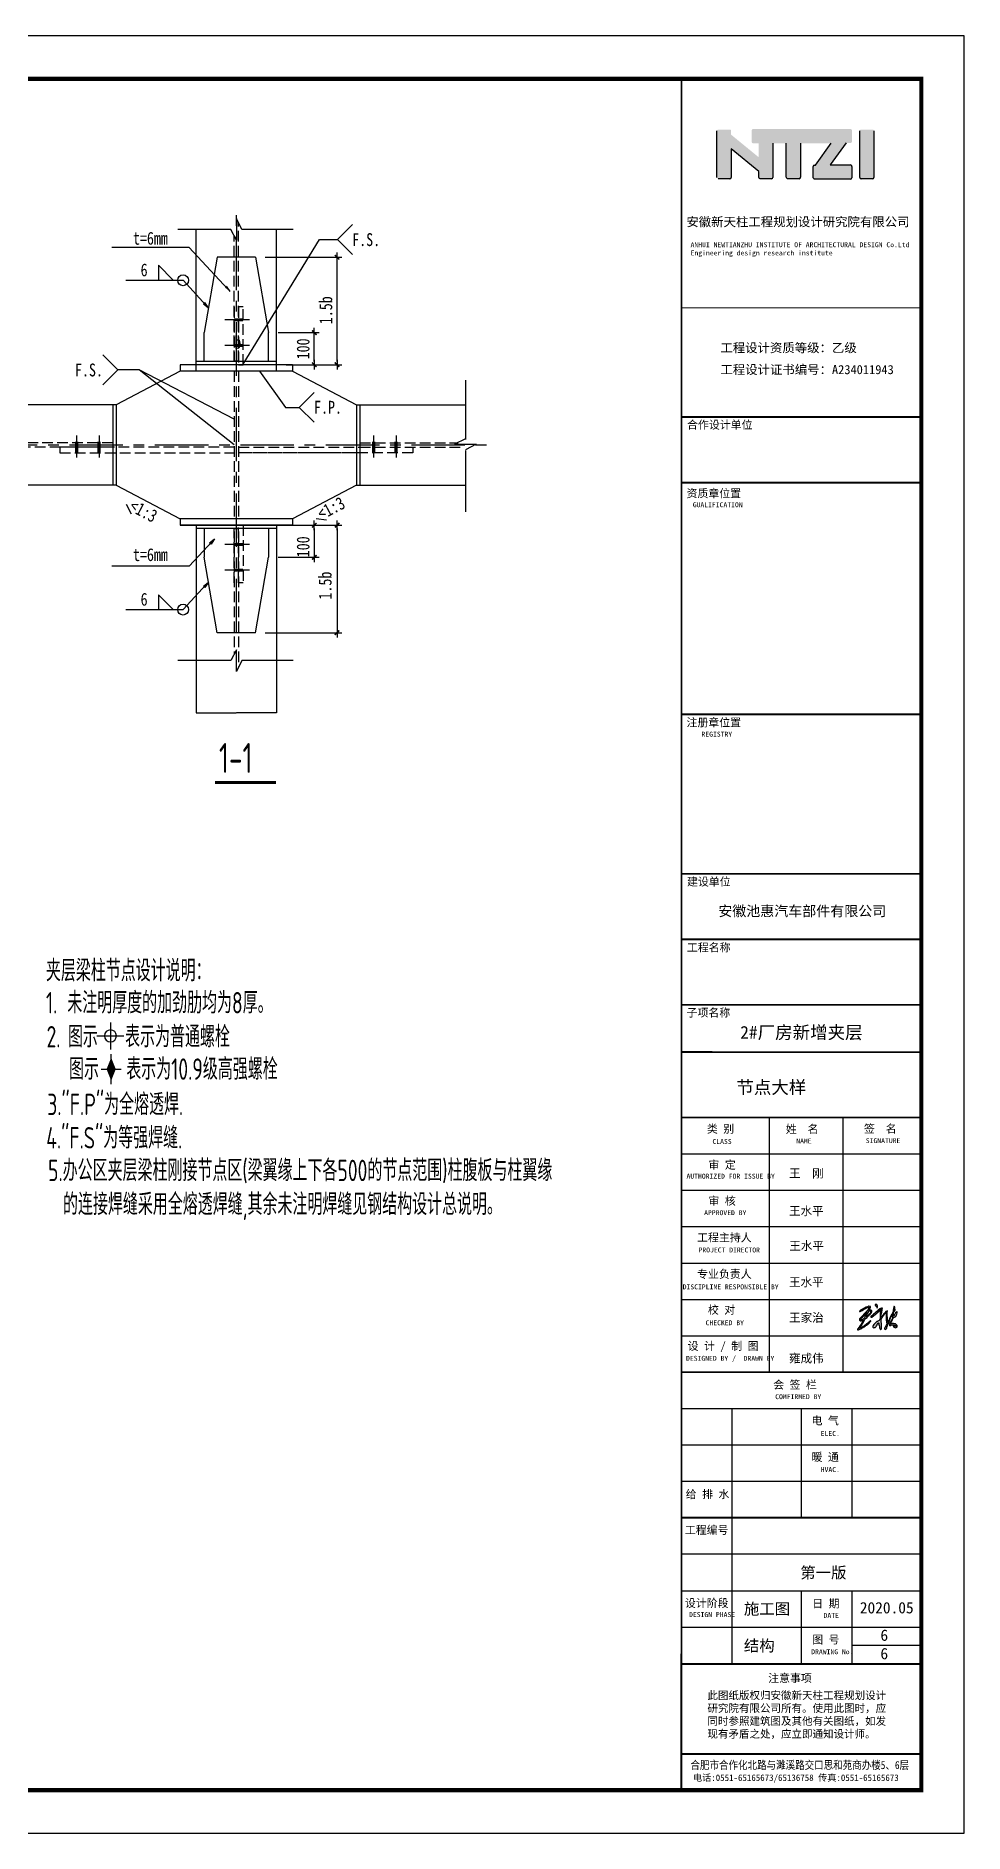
# Model space of a CAD drawing. Extents: x -32169 to 443031, y -120117 to 204739.
# Drawn here: x 421327 to 443031, y -13517 to 28483 of the extents above; entities that cross this region are included whole.
import ezdxf
from ezdxf.enums import TextEntityAlignment as Align

# ---------------------------------------------------------------- set-up
doc = ezdxf.new("R2010")
doc.units = 0
doc.header["$LTSCALE"] = 1000
for name, pattern in [('CENTER', [2, 1.25, -0.25, 0.25, -0.25]), ('CONTINOUS', [0]), ('DASH', [0.35, 0.25, -0.1])]:
    doc.linetypes.add(name, pattern=pattern)
doc.layers.get('0').update_dxf_attribs({"linetype": 'CONTINUOUS'})
doc.layers.get('Defpoints').update_dxf_attribs({"linetype": 'CONTINUOUS'})
for name, color, linetype in [('46', 7, 'CONTINUOUS'), ('BOLT', 20, 'CONTINUOUS'), ('cen', 1, 'CENTER'), ('DIM', 3, 'CONTINUOUS'), ('DIM_SYMB', 3, 'CONTINOUS'), ('hide', 30, 'DASH'), ('note', 2, 'CONTINUOUS'), ('objs', 7, 'CONTINUOUS'), ('PUB_TEXT', 7, 'CONTINUOUS'), ('PUB_TITLE', 3, 'CONTINUOUS'), ('screw', 253, 'CONTINUOUS'), ('TEXT', 7, 'CONTINUOUS')]:
    doc.layers.add(name, color=color, linetype=linetype)
doc.styles.add('TQ', font='')
doc.styles.add('TSSD_Dimension', font='Tssdeng.shx', dxfattribs={"width": 0.7, "bigfont": 'hztxt.shx'})
doc.styles.get('TQ').set_extended_font_data('SimSun')
doc.dimstyles.get("Standard").update_dxf_attribs({"dimtxt": 0.18, "dimasz": 0.18, "dimexe": 0.18, "dimexo": 0.0625, "dimgap": 0.09, "dimtad": 0, "dimtih": 1, "dimtoh": 1, "dimdec": 4, "dimzin": 0, "dimdsep": 46, "dimtxsty": 'Standard', "dimcen": 0.09, "dimadec": 0, "dimazin": 0, "dimtfac": 1, "dimtdec": 4, "dimtofl": 0, "dimtmove": 0, "dimatfit": 3, "dimfxl": 1, "dimtolj": 1, "dimtzin": 0, "dimarcsym": 0})

# ---------------------------------------------------------------- blocks, each defined once
blk = doc.blocks.new('ly')
at = {"layer": 'PUB_TEXT', "color": 4, "insert": (-5884, 1715), "char_height": 212, "width": 5144.75, "attachment_point": 1, "style": 'TQ'}
blk.add_mtext('此图纸版权归安徽新天柱工程规划设计研究院有限公司所有。使用此图时，应同时参照建筑图及其他有关图纸，如发现有矛盾之处，应立即通知设计师。', dxfattribs=at)
blk = doc.blocks.new('A$C3EBB42B8')
h = blk.add_hatch(color=256)
h.paths.add_polyline_path([(869, 865), (870, 836), (895, 817), (934, 836), (1060, 930), (1143, 1000), (1248, 1089), (1293, 1134), (1442, 1263), (1502, 1315), (1524, 1334), (1529, 1339), (1549, 1331), (1544, 1305), (1515, 1270), (1510, 1223), (1489, 1172), (1466, 1115), (1465, 1006), (1464, 942), (1463, 831), (1463, 770), (1461, 720), (1446, 688), (1411, 618), (1355, 577), (1326, 558), (1298, 540), (1246, 536), (1160, 454), (1099, 391), (1060, 352), (1020, 291), (990, 243), (986, 210), (993, 168), (1017, 153), (1045, 137), (1098, 151), (1151, 165), (1205, 224), (1240, 261), (1274, 318), (1307, 367), (1349, 431), (1371, 465), (1390, 432), (1382, 346), (1400, 277), (1420, 197), (1436, 136), (1458, 83), (1463, 41), (1489, 16), (1516, 23), (1550, 58), (1553, 336), (1553, 425), (1542, 525), (1542, 651), (1542, 703), (1646, 875), (1779, 1034), (1840, 1108), (1858, 1128), (1849, 1118), (1870, 1084), (1868, 980), (1857, 817), (1852, 747), (1868, 614), (1878, 530), (1884, 481), (1909, 434), (1909, 386), (1859, 288), (1826, 223), (1787, 156), (1761, 108), (1753, 60), (1770, 36), (1801, 32), (1857, 67), (1901, 117), (1911, 173), (2018, 427), (2067, 580), (2149, 791), (2218, 925), (2232, 953), (2240, 860), (2281, 810), (2248, 709), (2179, 583), (2108, 443), (2073, 374), (2078, 284), (2089, 254), (2163, 303), (2205, 331), (2339, 322), (2397, 318), (2446, 291), (2486, 254), (2489, 217), (2412, 233), (2344, 246), (2317, 279), (2344, 246), (2360, 187), (2415, 156), (2459, 131), (2554, 168), (2597, 251), (2539, 322), (2459, 386), (2342, 420), (2268, 411), (2185, 408), (2145, 380), (2172, 476), (2221, 572), (2274, 682), (2310, 781), (2360, 808), (2449, 846), (2481, 875), (2534, 975), (2562, 1027), (2580, 1114), (2573, 1164), (2555, 1176), (2524, 1159), (2471, 1108), (2446, 1063), (2421, 1021), (2372, 968), (2371, 924), (2337, 883), (2318, 887), (2326, 963), (2332, 1065), (2355, 1141), (2366, 1178), (2408, 1218), (2437, 1271), (2446, 1336), (2402, 1294), (2389, 1262), (2399, 1334), (2427, 1395), (2431, 1458), (2423, 1500), (2383, 1516), (2360, 1514), (2355, 1458), (2339, 1378), (2324, 1279), (2309, 1199), (2276, 1115), (2269, 1036), (2229, 1017), (2181, 956), (2135, 878), (2110, 819), (2084, 733), (2054, 660), (2011, 604), (2005, 540), (1994, 491), (1958, 506), (1956, 572), (1953, 658), (1945, 737), (1938, 810), (1926, 922), (1934, 1048), (1936, 1134), (1939, 1226), (1896, 1224), (1836, 1185), (1767, 1085), (1709, 1046), (1640, 950), (1593, 890), (1542, 824), (1525, 872), (1548, 1044), (1576, 1157), (1591, 1288), (1598, 1348), (1623, 1404), (1552, 1415), (1488, 1387), (1445, 1361), (1339, 1280), (1297, 1222), (1196, 1142), (1098, 1061), (1038, 1014), (991, 973), (948, 935), (905, 911)])
h.paths.add_polyline_path([(1155, 1642), (1153, 1605), (1163, 1582), (1173, 1557), (1184, 1533), (1204, 1553), (1221, 1541), (1231, 1517), (1249, 1475), (1246, 1450), (1259, 1441), (1282, 1442), (1298, 1465), (1303, 1517), (1289, 1565), (1276, 1612), (1249, 1642), (1210, 1642), (1169, 1647)])
h.paths.add_polyline_path([(134, 1218), (138, 1192), (179, 1186), (213, 1207), (248, 1229), (297, 1260), (359, 1303), (402, 1328), (430, 1345), (468, 1364), (498, 1379), (538, 1392), (565, 1401), (610, 1428), (642, 1448), (702, 1462), (738, 1462), (774, 1458), (757, 1432), (739, 1406), (720, 1377), (708, 1350), (685, 1296), (642, 1269), (602, 1218), (572, 1180), (534, 1150), (490, 1115), (455, 1056), (413, 1012), (366, 961), (331, 922), (279, 866), (239, 823), (189, 776), (136, 716), (121, 661), (132, 627), (172, 598), (238, 595), (289, 615), (368, 644), (398, 657), (356, 582), (333, 541), (308, 496), (273, 437), (238, 373), (181, 290), (137, 227), (107, 185), (82, 148), (45, 95), (22, 63), (9, 57), (0, 20), (5, 4), (31, 0), (59, 5), (104, 22), (141, 45), (235, 76), (284, 114), (362, 152), (388, 179), (442, 206), (491, 231), (542, 276), (586, 315), (664, 369), (715, 403), (747, 440), (818, 519), (859, 567), (874, 583), (866, 597), (846, 594), (818, 555), (765, 527), (701, 466), (666, 432), (604, 400), (565, 367), (519, 332), (482, 298), (445, 276), (404, 250), (362, 223), (302, 185), (259, 158), (218, 140), (196, 123), (165, 119), (139, 124), (158, 150), (237, 267), (270, 293), (289, 346), (324, 390), (339, 426), (357, 456), (375, 484), (391, 511), (409, 539), (442, 604), (459, 639), (483, 677), (504, 711), (521, 741), (619, 811), (677, 883), (739, 939), (779, 975), (814, 1006), (847, 1036), (892, 1090), (916, 1119), (938, 1179), (935, 1219), (932, 1253), (906, 1265), (862, 1285), (823, 1287), (784, 1289), (745, 1274), (723, 1263), (768, 1327), (799, 1371), (831, 1417), (844, 1482), (849, 1511), (830, 1525), (800, 1527), (734, 1530), (669, 1504), (639, 1501), (570, 1480), (545, 1466), (501, 1452), (476, 1434), (439, 1420), (343, 1370), (319, 1349), (271, 1333), (239, 1304), (204, 1281), (179, 1253), (166, 1238)])
h.paths.add_polyline_path([(755, 1208), (696, 1162), (682, 1126), (648, 1084), (616, 1018), (593, 968), (561, 897), (565, 860), (618, 899), (671, 951), (725, 982), (755, 1036), (817, 1082), (858, 1130), (867, 1188), (870, 1210), (830, 1219), (782, 1229)], flags=16)
h.paths.add_polyline_path([(595, 1140), (545, 1077), (505, 1027), (465, 979), (441, 943), (398, 908), (361, 876), (316, 838), (274, 777), (252, 743), (208, 702), (197, 677), (201, 656), (242, 658), (302, 677), (366, 698), (414, 730), (454, 758), (476, 825), (515, 892), (538, 965), (572, 1029), (597, 1094), (608, 1125)], flags=16)
for points in [[(134, 1218), (138, 1192), (179, 1186), (213, 1207), (248, 1229), (297, 1260), (359, 1303), (402, 1328), (430, 1345), (468, 1364), (498, 1379), (538, 1392), (565, 1401), (610, 1428), (642, 1448), (702, 1462), (738, 1462), (774, 1458), (757, 1432), (739, 1406), (720, 1377), (708, 1350), (685, 1296), (642, 1269), (602, 1218), (572, 1180), (534, 1150), (490, 1115), (455, 1056), (413, 1012), (366, 961), (331, 922), (279, 866), (239, 823), (189, 776), (136, 716), (121, 661), (132, 627), (172, 598), (238, 595), (289, 615), (368, 644), (398, 657), (356, 582), (333, 541), (308, 496), (273, 437), (238, 373), (181, 290), (137, 227), (107, 185), (82, 148), (45, 95), (22, 63), (9, 57), (0, 20), (5, 4), (31, 0), (59, 5), (104, 22), (141, 45), (235, 76), (284, 114), (362, 152), (388, 179), (442, 206), (491, 231), (542, 276), (586, 315), (664, 369), (715, 403), (747, 440), (818, 519), (859, 567), (874, 583), (866, 597), (846, 594), (818, 555), (765, 527), (701, 466), (666, 432), (604, 400), (565, 367), (519, 332), (482, 298), (445, 276), (404, 250), (362, 223), (302, 185), (259, 158), (218, 140), (196, 123), (165, 119), (139, 124), (158, 150), (237, 267), (270, 293), (289, 346), (324, 390), (339, 426), (357, 456), (375, 484), (391, 511), (409, 539), (442, 604), (459, 639), (483, 677), (504, 711), (521, 741), (619, 811), (677, 883), (739, 939), (779, 975), (814, 1006), (847, 1036), (892, 1090), (916, 1119), (938, 1179), (935, 1219), (932, 1253), (906, 1265), (862, 1285), (823, 1287), (784, 1289), (745, 1274), (723, 1263), (768, 1327), (799, 1371), (831, 1417), (844, 1482), (849, 1511), (830, 1525), (800, 1527), (734, 1530), (669, 1504), (639, 1501), (570, 1480), (545, 1466), (501, 1452), (476, 1434), (439, 1420), (343, 1370), (319, 1349), (271, 1333), (239, 1304), (204, 1281), (179, 1253), (166, 1238), (134, 1218)], [(755, 1208), (696, 1162), (682, 1126), (648, 1084), (616, 1018), (593, 968), (561, 897), (565, 860), (618, 899), (671, 951), (725, 982), (755, 1036), (817, 1082), (858, 1130), (867, 1188), (870, 1210), (830, 1219), (782, 1229), (755, 1208)], [(869, 865), (870, 836), (895, 817), (934, 836), (1060, 930), (1143, 1000), (1248, 1089), (1293, 1134), (1442, 1263), (1502, 1315), (1524, 1334), (1529, 1339), (1549, 1331), (1544, 1305), (1515, 1270), (1510, 1223), (1489, 1172), (1466, 1115), (1465, 1006), (1464, 942), (1463, 831), (1463, 770), (1461, 720), (1446, 688), (1411, 618), (1355, 577), (1326, 558), (1298, 540), (1246, 536), (1160, 454), (1099, 391), (1060, 352), (1020, 291), (990, 243), (986, 210), (993, 168), (1017, 153), (1045, 137), (1098, 151), (1151, 165), (1205, 224), (1240, 261), (1274, 318), (1307, 367), (1349, 431), (1371, 465), (1390, 432), (1382, 346), (1400, 277), (1420, 197), (1436, 136), (1458, 83), (1463, 41), (1489, 16), (1516, 23), (1550, 58), (1553, 336), (1553, 425), (1542, 525), (1542, 651), (1542, 703), (1646, 875), (1779, 1034), (1840, 1108), (1858, 1128), (1849, 1118), (1870, 1084), (1868, 980), (1857, 817), (1852, 747), (1868, 614), (1878, 530), (1884, 481), (1909, 434), (1909, 386), (1859, 288), (1826, 223), (1787, 156), (1761, 108), (1753, 60), (1770, 36), (1801, 32), (1857, 67), (1901, 117), (1911, 173), (2018, 427), (2067, 580), (2149, 791), (2218, 925), (2232, 953), (2240, 860), (2281, 810), (2248, 709), (2179, 583), (2108, 443), (2073, 374), (2078, 284), (2089, 254), (2163, 303), (2205, 331), (2339, 322), (2397, 318), (2446, 291), (2486, 254), (2489, 217), (2412, 233), (2344, 246), (2317, 279), (2344, 246), (2360, 187), (2415, 156), (2459, 131), (2554, 168), (2597, 251), (2539, 322), (2459, 386), (2342, 420), (2268, 411), (2185, 408), (2145, 380), (2172, 476), (2221, 572), (2274, 682), (2310, 781), (2360, 808), (2449, 846), (2481, 875), (2534, 975), (2562, 1027), (2580, 1114), (2573, 1164), (2555, 1176), (2524, 1159), (2471, 1108), (2446, 1063), (2421, 1021), (2372, 968), (2371, 924), (2337, 883), (2318, 887), (2326, 963), (2332, 1065), (2355, 1141), (2366, 1178), (2408, 1218), (2437, 1271), (2446, 1336), (2402, 1294), (2389, 1262), (2399, 1334), (2427, 1395), (2431, 1458), (2423, 1500), (2383, 1516), (2360, 1514), (2355, 1458), (2339, 1378), (2324, 1279), (2309, 1199), (2276, 1115), (2269, 1036), (2229, 1017), (2181, 956), (2135, 878), (2110, 819), (2084, 733), (2054, 660), (2011, 604), (2005, 540), (1994, 491), (1958, 506), (1956, 572), (1953, 658), (1945, 737), (1938, 810), (1926, 922), (1934, 1048), (1936, 1134), (1939, 1226), (1896, 1224), (1836, 1185), (1767, 1085), (1709, 1046), (1640, 950), (1593, 890), (1542, 824), (1542, 824), (1525, 872), (1548, 1044), (1576, 1157), (1591, 1288), (1598, 1348), (1623, 1404), (1552, 1415), (1488, 1387), (1445, 1361), (1339, 1280), (1297, 1222), (1196, 1142), (1098, 1061), (1038, 1014), (991, 973), (948, 935), (905, 911), (869, 865), (869, 865)], [(1155, 1642), (1153, 1605), (1163, 1582), (1173, 1557), (1184, 1533), (1204, 1553), (1221, 1541), (1231, 1517), (1249, 1475), (1246, 1450), (1259, 1441), (1282, 1442), (1298, 1465), (1303, 1517), (1289, 1565), (1276, 1612), (1249, 1642), (1210, 1642), (1169, 1647), (1155, 1642)], [(595, 1140), (545, 1077), (505, 1027), (465, 979), (441, 943), (398, 908), (361, 876), (316, 838), (274, 777), (252, 743), (208, 702), (197, 677), (201, 656), (242, 658), (302, 677), (366, 698), (414, 730), (454, 758), (476, 825), (515, 892), (538, 965), (572, 1029), (597, 1094), (608, 1125), (595, 1140)]]:
    blk.add_lwpolyline(points)
blk = doc.blocks.new('hsb')
h = blk.add_hatch(color=256)
h.paths.add_polyline_path([(50, 0), (0, 125), (-50, 0), (0, -125)])
edge = h.paths.add_edge_path()
edge.add_line((-125, 0), (125, 0))
for p, q in [((0, 125), (-50, 0)), ((-50, 0), (0, -125)), ((50, 0), (0, 125)), ((0, -125), (50, 0))]:
    blk.add_line(p, q)
at = {"layer": 'cen'}
for p, q in [((-125, 0), (125, 0)), ((0, -187.5), (0, 187.5))]:
    blk.add_line(p, q, dxfattribs=at)
blk = doc.blocks.new('sb')
at = {"layer": 'BOLT'}
for p, q in [((0, -45), (0, 45)), ((-45, 0), (45, 0))]:
    blk.add_line(p, q, dxfattribs=at)
blk.add_circle((0, 0), 20, dxfattribs=at)
blk = doc.blocks.new('*D1267')
at = {"layer": 'Defpoints', "color": 0}
for p in [(425076, 13886), (426951, 13886), (426951, 12667)]:
    blk.add_point(p, dxfattribs=at)
at = {"layer": 'DIM', "color": 0, "lineweight": -2}
for p, q in [((425076, 13886), (425076, 12667)), ((426951, 13886), (426951, 12667)), ((425076, 12667), (426013, 12667)), ((426951, 12667), (426014, 12667))]:
    blk.add_line(p, q, dxfattribs=at)
at = {"layer": 'DIM', "color": 0}
for points in [[(425076, 12667), (425076, 12667), (425076, 12667)], [(426951, 12667), (426951, 12667), (426951, 12667)]]:
    blk.add_solid(points, dxfattribs=at)
at = {"layer": 'DIM', "color": 0, "insert": (426014, 12667), "char_height": 0.18, "attachment_point": 5}
blk.add_mtext('\\A1;b', dxfattribs=at)
blk = doc.blocks.new('weld_note5')
at = {"layer": 'DIM'}
for q in [(-3.5, 3.5), (-3.5, -3.5)]:
    blk.add_line((0, 0), q, dxfattribs=at)
at = {"layer": 'note', "color": 2, "width": 0.8}
blk.add_attdef('NOTE', text='', height=3, dxfattribs=at).set_placement((-6.72, 0), align=Align.MIDDLE)
blk = doc.blocks.new('weld2')
at = {"layer": 'DIM'}
for p, q in [((0, 0), (13.39, 0)), ((7.6, 3.5), (7.6, 0)), ((11.1, 0), (7.6, 3.5))]:
    blk.add_line(p, q, dxfattribs=at)
at = {"layer": 'note', "color": 2, "width": 0.8}
blk.add_attdef('WELD_THK', text='', height=3, dxfattribs=at).set_placement((4.27, 2.41), align=Align.MIDDLE)
blk = doc.blocks.new('weld_note2')
at = {"layer": 'DIM'}
blk.add_circle((0, 0), 1.27, dxfattribs=at)
blk = doc.blocks.new('_DIMX')
blk.add_line((-150, 0), (150, 0))
at = {"const_width": 50}
blk.add_lwpolyline([(-70, -70), (70, 70)], dxfattribs=at)
blk = doc.blocks.new('weld_note6')
at = {"layer": 'DIM'}
for q in [(3.5, 3.5), (3.5, -3.5)]:
    blk.add_line((0, 0), q, dxfattribs=at)
at = {"layer": 'note', "color": 2, "width": 0.8}
blk.add_attdef('NOTE', text='', height=3, dxfattribs=at).set_placement((6.72, 0), align=Align.MIDDLE)

msp = doc.modelspace()

# ---------------------------------------------------------------- hatches: boundary and pattern name
h = msp.add_hatch(color=256)
h.paths.add_polyline_path([(437585.55046, 25843.91945), (438232.10945, 25315.30547), (438232.10093, 25177.97315, 0.4142135624), (438264.09876, 25145.97135), (438527.24876, 25145.95501, 0.4142135624), (438559.25057, 25177.95284), (438559.30017, 25976.89283), (438872.98495, 25976.87335), (438872.93543, 25179.22845, 0.4142135624), (438904.93326, 25147.22664), (439174.95499, 25147.20988, 0.4142135624), (439206.95679, 25179.20771), (439207.0063, 25976.70872), (439919.62235, 25976.66447), (439557.43234, 25465.48882), (439535.387, 25465.49019, 0.4142135624), (439503.3852, 25433.49236), (439503.36889, 25170.84322, 0.4142135624), (439535.36672, 25138.84141), (440375.64844, 25138.78925, 0.4142135624), (440407.65024, 25170.78708), (440407.66668, 25435.63066, 0.4142135624), (440375.66885, 25467.63247), (439895.44687, 25467.66228), (440269.98757, 25981.53526), (440376.44365, 25981.52865, 0.4142135624), (440408.44545, 26013.52648), (440408.46162, 26274.01715, 0.4142135624), (440376.46379, 26306.01895), (438097.94943, 26306.16041, 0.4142135624), (438065.94762, 26274.16258), (438065.93107, 26007.59222, 0.4142135624), (438097.9289, 25975.59041), (438228.99317, 25975.58227), (438228.9728, 25647.42257), (437583.80662, 26174.45358), (437584.0166, 26262.96647, 0.4148903748), (437552.01886, 26295.0422), (437284.02123, 26295.05884, 0.4142135624), (437252.01943, 26263.061), (437251.95192, 25175.80358, 0.4142135624), (437283.94976, 25143.80178), (437553.50718, 25143.78504, 0.4142135624), (437585.50898, 25175.78287)])
h.paths.add_polyline_path([(440589.65843, 25177.86276, 0.4142135624), (440621.65626, 25145.86096), (440889.07788, 25145.84435, 0.4142135624), (440921.07968, 25177.84219), (440921.14698, 26261.82593, 0.4142135624), (440889.14915, 26293.82773), (440621.72753, 26293.84433, 0.4142135624), (440589.72573, 26261.8465)])

# ---------------------------------------------------------------- linework, layer by layer
for p, q in [((437251.95192, 25175.80358), (437252.01943, 26263.061)), ((440589.65843, 25177.86276), (440589.72573, 26261.8465)), ((440921.14698, 26261.82593), (440921.07968, 25177.84219)), ((437585.55046, 25843.91945), (437585.50898, 25175.78287)), ((438232.10945, 25315.30547), (437585.55046, 25843.91945)), ((438559.30017, 25976.89283), (438559.25057, 25177.95284)), ((438872.93543, 25179.22845), (438872.98495, 25976.87335)), ((439207.0063, 25976.70872), (439206.95679, 25179.20771)), ((439557.43234, 25465.48882), (439919.62235, 25976.66447)), ((440269.98757, 25981.53526), (439895.44687, 25467.66228)), ((438232.10093, 25177.97315), (438232.10945, 25315.30547)), ((439503.36889, 25170.84322), (439503.3852, 25433.49236)), ((439535.387, 25465.49019), (439557.43234, 25465.48882)), ((439895.44687, 25467.66228), (440375.66885, 25467.63247)), ((440407.66668, 25435.63066), (440407.65024, 25170.78708)), ((437553.50718, 25143.78504), (437283.94976, 25143.80178)), ((438527.24876, 25145.95501), (438264.09876, 25145.97135)), ((439174.95499, 25147.20988), (438904.93326, 25147.22664)), ((440375.64844, 25138.78925), (439535.36672, 25138.84141)), ((440889.07788, 25145.84435), (440621.65626, 25145.86096)), ((424701.12244, 20798.7163), (424701.12244, 20648.7163)), ((427326.12244, 20798.7163), (427326.12244, 20648.7163)), ((424701.12244, 17198.7163), (424701.12244, 17048.7163)), ((427326.12244, 17198.7163), (427326.12244, 17048.7163))]:
    msp.add_line(p, q)
for centre, start, end in [((439535.38502, 25433.49037, 0), 89.996442912, 179.996442899), ((440375.66687, 25435.63265, 0), 359.996442899, 89.996442912), ((437553.50916, 25175.78486, 0), 269.996442912, 359.996442899), ((438264.10075, 25177.97116, 0), 179.996442899, 269.996442912), ((438527.25075, 25177.95483, 0), 269.996442912, 359.996442899), ((438904.93525, 25179.22646, 0), 179.996442899, 269.996442912), ((439174.95697, 25179.2097, 0), 269.996442912, 359.996442899), ((439535.36871, 25170.84123, 0), 179.996442899, 269.996442912), ((440375.65042, 25170.78906, 0), 269.996442912, 359.996442899), ((440621.65825, 25177.86077, 0), 179.996442899, 269.996442912), ((440889.07986, 25177.84417, 0), 269.996442912, 359.996442899)]:
    msp.add_arc(centre, 31.99982, start, end)
at = {"layer": 'cen'}
for p, q in [((426013.62244, 14542.17615), (426013.62244, 24413.25644)), ((426322.56475, 21848.7163), (425747.18014, 21848.7163)), ((426322.56475, 21248.7163), (425747.18014, 21248.7163)), ((420109.77355, 18923.7163), (432090.73869, 18923.7163)), ((422278.40437, 19143.87367), (422278.40437, 18628.49053)), ((422803.40437, 19143.87367), (422803.40437, 18628.49053)), ((429223.84052, 19143.87367), (429223.84052, 18628.49053)), ((429748.84052, 19143.87367), (429748.84052, 18628.49053)), ((426322.56475, 16598.7163), (425747.18014, 16598.7163)), ((426322.56475, 15998.7163), (425747.18014, 15998.7163))]:
    msp.add_line(p, q, dxfattribs=at)
at = {"layer": 'DIM'}
for p, q in [((425887.05994, 23961.54248), (424642.12156, 23961.54248)), ((426013.62244, 23708.41748), (425887.05994, 23961.54248)), ((426140.18494, 23961.54248), (426013.62244, 24214.66748)), ((426013.62244, 24214.66748), (426013.62244, 23708.41748)), ((427344.04044, 23961.54248), (426140.18494, 23961.54248)), ((425817.50767, 22564.7224), (424911.86988, 23537.38214)), ((427955.59504, 23722.83617), (428377.78512, 23722.83617)), ((426688.62244, 23311.2163), (428480.88201, 23311.2163)), ((428368.38201, 20873.7163), (428368.38201, 23236.2163)), ((425311.63164, 22184.96569), (424768.61452, 22772.29188)), ((425868.4227, 22509.65281), (425784.94917, 22636.76367)), ((425279.07314, 22257.00696), (425242.36008, 22223.0636)), ((425242.36008, 22223.0636), (425362.54667, 22129.8961)), ((425362.54667, 22129.8961), (425279.07314, 22257.00696)), ((426988.62244, 21548.7163), (427948.3742, 21548.7163)), ((427835.8742, 20873.7163), (427835.8742, 21473.7163)), ((425076.12244, 20646.37326), (425076.12244, 21172.98608)), ((426951.12244, 20646.37326), (426951.12244, 21172.98608)), ((423742.48934, 20676.81227), (423239.52356, 20676.81227)), ((427176.12244, 20798.7163), (428480.88201, 20798.7163)), ((427176.12244, 20798.7163), (427948.3742, 20798.7163)), ((431369.05282, 20441.6343), (431369.05282, 19050.2788)), ((427160.80851, 19803.21499), (427484.86877, 19803.21499)), ((431369.05282, 19066.49386), (431115.92782, 18939.93136)), ((431115.92782, 18939.93136), (431622.17782, 18939.93136)), ((431622.17782, 18939.93136), (431369.05282, 18813.36886)), ((431369.05282, 18797.1538), (431369.05282, 17364.71542)), ((427176.12244, 17048.7163), (428480.88201, 17048.7163)), ((427176.12244, 17048.7163), (427948.3742, 17048.7163)), ((427835.8742, 16973.7163), (427835.8742, 16373.7163)), ((428368.38201, 16973.7163), (428368.38201, 14611.2163)), ((425454.887, 16676.88316), (424911.86988, 16089.55696)), ((425385.61544, 16638.78524), (425505.80203, 16731.95275)), ((425422.3285, 16604.84189), (425385.61544, 16638.78524)), ((425505.80203, 16731.95275), (425422.3285, 16604.84189)), ((426988.62244, 16298.7163), (427948.3742, 16298.7163)), ((425311.63164, 15662.46691), (424768.61452, 15075.14072)), ((425242.36008, 15624.36899), (425362.54667, 15717.5365)), ((425279.07314, 15590.42564), (425242.36008, 15624.36899)), ((425362.54667, 15717.5365), (425279.07314, 15590.42564)), ((426688.62244, 14536.2163), (428480.88201, 14536.2163)), ((425887.05994, 13885.89012), (424642.12156, 13885.89012)), ((426013.62244, 14139.01512), (425887.05994, 13885.89012)), ((426013.62244, 13632.76512), (426013.62244, 14139.01512)), ((426140.18494, 13885.89012), (426013.62244, 13632.76512)), ((427344.04044, 13885.89012), (426140.18494, 13885.89012))]:
    msp.add_line(p, q, dxfattribs=at)
at = {"layer": 'DIM', "extrusion": (0, 0, -1)}
for p, q in [((424911.86988, 23537.38214), (423098.74953, 23537.38214)), ((424911.86988, 16089.55696), (423098.74953, 16089.55696))]:
    msp.add_line(p, q, dxfattribs=at)
at = {"layer": 'DIM'}
for points in [[(425748.23611, 22602.82032), (425868.4227, 22509.65281), (425784.94917, 22636.76367)], [(425242.36008, 22223.0636), (425362.54667, 22129.8961), (425279.07314, 22257.00696)], [(425385.61544, 16638.78524), (425505.80203, 16731.95275), (425422.3285, 16604.84189)], [(425242.36008, 15624.36899), (425362.54667, 15717.5365), (425279.07314, 15590.42564)]]:
    msp.add_solid(points, dxfattribs=at)
at = {"layer": 'DIM_SYMB', "const_width": 70}
msp.add_lwpolyline([(425514.29294, 11038.25664), (426942.3706, 11038.25664)], dxfattribs=at)
at = {"layer": 'hide'}
for p, q in [((426066.12244, 20879.39397), (426066.12244, 24109.66748)), ((425961.12244, 20879.39397), (425961.12244, 23813.41748)), ((425961.12244, 22148.7163), (425961.12244, 20879.39397)), ((426066.12244, 22148.7163), (426066.12244, 20798.7163)), ((426171.12244, 22148.7163), (426066.12244, 22148.7163)), ((426171.12244, 20798.7163), (426171.12244, 22148.7163)), ((426066.12244, 20879.39397), (425961.12244, 20879.39397)), ((425961.12244, 20879.39397), (426066.12244, 20879.39397)), ((425961.12244, 20648.7163), (425961.12244, 17198.7163)), ((426066.12244, 20798.7163), (426171.12244, 20798.7163)), ((426066.12244, 20648.7163), (426066.12244, 17198.7163)), ((423126.12244, 18974.50605), (420828.93523, 18974.50605)), ((428901.12244, 18974.50605), (431198.30966, 18974.50605)), ((422951.9637, 18872.92654), (420777.30743, 18872.92654)), ((428901.12244, 18872.92654), (431249.93745, 18872.92654)), ((425961.12244, 15698.7163), (425961.12244, 16968.03862)), ((426066.12244, 16968.03862), (425961.12244, 16968.03862)), ((425961.12244, 16968.03862), (426066.12244, 16968.03862)), ((425961.12244, 16898.7163), (425961.12244, 14034.01512)), ((426066.12244, 15698.7163), (426066.12244, 17048.7163)), ((426066.12244, 17048.7163), (426171.12244, 17048.7163)), ((426066.12244, 16898.7163), (426066.12244, 13737.76512)), ((426171.12244, 17048.7163), (426171.12244, 15698.7163)), ((426171.12244, 15698.7163), (426066.12244, 15698.7163))]:
    msp.add_line(p, q, dxfattribs=at)
for points in [[(421887.0097, 18872.92654), (421887.0097, 18741.67002), (425961.12244, 18741.67002)], [(425961.12244, 18872.92654), (421887.0097, 18872.92654)], [(426066.12244, 18872.92654), (428901.12244, 18872.92654)], [(430140.23519, 18872.92654), (430140.23519, 18741.67002), (426066.12244, 18741.67002)], [(428826.12244, 18741.67002), (426066.12244, 18741.67002)]]:
    msp.add_lwpolyline(points, dxfattribs=at)
at = {"layer": 'note', "color": 0}
for p, q in [((423439.17951, 17538.23834), (423555.68579, 17313.91403)), ((427877.85145, 17206.55038), (428124.02632, 17176.63993))]:
    msp.add_line(p, q, dxfattribs=at)
at = {"layer": 'objs', "color": 0}
for p, q in [((425076.12244, 20798.7163), (425076.12244, 23961.54248)), ((426951.12244, 20798.7163), (426951.12244, 23961.54248)), ((425563.62244, 23311.2163), (425263.62244, 21548.7163)), ((426463.62244, 23311.2163), (425563.62244, 23311.2163)), ((426463.62244, 23311.2163), (426763.62244, 21548.7163)), ((425961.12244, 21848.7163), (426171.12244, 21848.7163)), ((426066.12244, 21848.7163), (425961.12244, 21848.7163)), ((425263.62244, 20873.7163), (425263.62244, 21548.7163)), ((426763.62244, 20873.7163), (426763.62244, 21548.7163)), ((425961.12244, 21248.7163), (426171.12244, 21248.7163)), ((426066.12244, 21248.7163), (425961.12244, 21248.7163)), ((424701.12244, 20648.7163), (423201.12244, 19861.2163)), ((427326.12244, 20798.7163), (424701.12244, 20798.7163)), ((427326.12244, 20648.7163), (424701.12244, 20648.7163)), ((426951.12244, 20873.7163), (425076.12244, 20873.7163)), ((427326.12244, 20648.7163), (428826.12244, 19861.2163)), ((423201.12244, 19861.2163), (420658.19207, 19861.2163)), ((423126.12244, 19861.2163), (423126.12244, 17986.2163)), ((423201.12244, 19861.2163), (423201.12244, 17986.2163)), ((428826.12244, 19861.2163), (431369.05282, 19861.2163)), ((428826.12244, 19861.2163), (428826.12244, 17986.2163)), ((428901.12244, 19861.2163), (428901.12244, 17986.2163)), ((422278.40437, 18887.43136), (422278.40437, 18992.43136)), ((422803.40437, 18887.43136), (422803.40437, 18992.43136)), ((429223.84052, 18887.43136), (429223.84052, 18992.43136)), ((429748.84052, 18887.43136), (429748.84052, 18992.43136)), ((423201.12244, 17986.2163), (420658.19207, 17986.2163)), ((423201.12244, 17986.2163), (424701.12244, 17198.7163)), ((428826.12244, 17986.2163), (427326.12244, 17198.7163)), ((428826.12244, 17986.2163), (431369.05282, 17986.2163)), ((427326.12244, 17198.7163), (424701.12244, 17198.7163)), ((424701.12244, 17048.7163), (427326.12244, 17048.7163)), ((427326.12244, 17048.7163), (424701.12244, 17048.7163)), ((425076.12244, 17048.7163), (425076.12244, 13885.89012)), ((426951.12244, 16973.7163), (425076.12244, 16973.7163)), ((425263.62244, 16973.7163), (425263.62244, 16298.7163)), ((426763.62244, 16973.7163), (426763.62244, 16298.7163)), ((426951.12244, 17048.7163), (426951.12244, 13885.89012)), ((425961.12244, 16598.7163), (426171.12244, 16598.7163)), ((426066.12244, 16598.7163), (425961.12244, 16598.7163)), ((425563.62244, 14536.2163), (425263.62244, 16298.7163)), ((425961.12244, 15998.7163), (426171.12244, 15998.7163)), ((426066.12244, 15998.7163), (425961.12244, 15998.7163)), ((426463.62244, 14536.2163), (426763.62244, 16298.7163)), ((426463.62244, 14536.2163), (425563.62244, 14536.2163))]:
    msp.add_line(p, q, dxfattribs=at)
at = {"layer": 'objs', "color": 0, "const_width": 75}
for points in [[(425961.12244, 21848.7163), (426171.12244, 21848.7163)], [(425961.12244, 21248.7163), (426171.12244, 21248.7163)], [(422278.40437, 19000.76258), (422278.40437, 18741.67002)], [(422803.40437, 19000.76258), (422803.40437, 18741.67002)], [(429223.84052, 19000.76258), (429223.84052, 18741.67002)], [(429748.84052, 19000.76258), (429748.84052, 18741.67002)], [(425961.12244, 16598.7163), (426171.12244, 16598.7163)], [(425961.12244, 15998.7163), (426171.12244, 15998.7163)]]:
    msp.add_lwpolyline(points, dxfattribs=at)
at = {"layer": 'PUB_TEXT'}
for p, q in [((442030.54765, -12516.90179), (442030.57791, -12029.45766)), ((442033.03096, -12517.12863), (441252.64706, -12517.08018))]:
    msp.add_line(p, q, dxfattribs=at)
at = {"layer": 'PUB_TITLE', "lineweight": 40}
for p, q in [((436419.99368, 18048.00252), (442029.96187, 18047.65423)), ((436420.97505, -6144.63713), (442030.94324, -6144.98541)), ((436420.63224, -11666.55833), (442030.60042, -11666.90661))]:
    msp.add_line(p, q, dxfattribs=at)
at = {"layer": 'PUB_TITLE'}
for p, q in [((438478.18336, -2744.78411), (438478.55275, 3205.18214)), ((440203.67357, -2744.89124), (440204.04296, 3205.07502)), ((436421.50276, 2355.31467), (442031.47094, 2354.96638)), ((436421.44999, 1505.31949), (442031.41817, 1504.97121)), ((436421.39722, 655.32431), (442031.3654, 654.97603)), ((436421.34445, -194.67087), (442031.31263, -195.01915)), ((436421.29168, -1044.66605), (442031.25986, -1045.01433)), ((436421.23891, -1894.66123), (442031.20709, -1895.00951)), ((436421.18614, -2744.65641), (442031.15432, -2745.00469)), ((436421.13337, -3594.65159), (442031.10155, -3594.99987)), ((437610.59053, -6144.71098), (437610.74884, -3594.72544)), ((439225.58137, -6144.81125), (439225.73968, -3594.82571)), ((440415.57462, -6144.88512), (440415.73293, -3594.89959)), ((436421.08059, -4444.64677), (442031.04878, -4444.99505)), ((436421.02782, -5294.64195), (442030.99601, -5294.99023)), ((437610.94474, -9566.78789), (437611.15719, -6144.71102)), ((436420.92228, -6994.63231), (442030.89047, -6994.98059)), ((436420.86883, -7855.67742), (442030.83701, -7856.02571)), ((439225.36892, -9566.88812), (439225.47514, -7855.85154)), ((440415.36217, -9566.962), (440415.4684, -7855.92542)), ((436420.81606, -8705.6726), (442048.00587, -8706.02196)), ((442030.75751, -9136.54159), (440415.3889, -9136.4413))]:
    msp.add_line(p, q, dxfattribs=at)
msp.add_lwpolyline([(383630.54765, -13516.90179), (443030.54765, -13516.90179), (443030.54765, 28483.09821), (383630.54765, 28483.09821)], close=True, dxfattribs=at)
at = {"layer": 'PUB_TITLE', "const_width": 100}
msp.add_lwpolyline([(386130.54765, -12516.90179), (442030.54765, -12516.90179), (442030.54765, 27483.09821), (386130.54765, 27483.09821)], close=True, dxfattribs=at)
at = {"layer": 'PUB_TITLE', "lineweight": 40, "elevation": 0}
for points, const_width in [([(436423.06278, 27483.21965), (436420.57947, -12516.55351)], 42.49976), ([(436423.06278, 27483.21965), (436420.57947, -12516.55351)], 42.49976), ([(436422.73032, 22128.25002), (442032.69851, 22127.90174)], 25.49986), ([(436422.57201, 19578.26448), (442032.5402, 19577.9162)], 42.49976), ([(436422.47703, 18048.27316), (442032.44521, 18047.92487)], 42.49976), ([(436419.76149, 12627.71096), (442029.72968, 12627.36268)], 42.49976), ([(436421.90909, 8900.27755), (442031.87728, 8899.92927)], 42.49976), ([(436421.8141, 7370.28623), (442031.78229, 7369.93794)], 42.49976), ([(436421.71912, 5840.29491), (442031.6873, 5839.94662)], 42.49976), ([(436421.65052, 4735.30117), (442031.6187, 4734.95289)], 42.49976), ([(436421.55553, 3205.30985), (442031.52371, 3204.96156)], 42.49976), ([(436421.18614, -2744.65641), (442031.15432, -2745.00469)], 42.49976), ([(436420.7626, -9566.714), (442003.13913, -9567.06057)], 42.49976)]:
    msp.add_lwpolyline(points, dxfattribs=dict(at, const_width=const_width))
at = {"layer": 'PUB_TITLE', "const_width": 42.49976, "elevation": 0}
msp.add_lwpolyline([(436420.97505, -6144.63713), (442030.94324, -6144.98541)], dxfattribs=at)

# ---------------------------------------------------------------- block references
at = {"xscale": 0.359997959104309, "yscale": 0.359997959104309, "zscale": 0.359997959104309, "rotation": 359.9964428860884}
msp.add_blockref('A$C3EBB42B8', (440538.81856, -1757.23885, 27.82327), dxfattribs=at)
at = {"layer": 'DIM', "xscale": 100, "yscale": 100, "zscale": 100}
for name, p, values in [('weld_note6', (428377.78512, 23722.83617), {'NOTE': 'F.S.'}), ('weld2', (423429.64343, 22772.29188), {'WELD_THK': '6'}), ('weld_note5', (423239.52356, 20676.81227), {'NOTE': 'F.S.'}), ('weld_note6', (427484.86891, 19803.21513), {'NOTE': 'F.P.'})]:
    msp.add_blockref(name, p, dxfattribs=at).add_auto_attribs(values)
at = {"layer": 'DIM', "ltscale": 2}
for p, xscale, yscale, zscale, rotation in [((428368.38201, 23311.2163), 0.7499999995343387, 0.7499999995343387, 0.7499999995343387, 90), ((427835.8742, 21548.7163), 0.7499999995343387, 0.7499999995343387, 0.7499999995343387, 90), ((427835.8742, 20798.7163), 0.7499999995343387, 0.7499999995343387, 0.7499999995343387, 270), ((428368.38201, 20798.7163), 0.7499999995343387, 0.7499999995343387, 0.7499999995343387, 270), ((427835.8742, 17048.7163), -0.7499999995343387, 0.7499988819472492, 0.7499995976688637, 270), ((428368.38201, 17048.7163), -0.7499999995343387, 0.7499988819472492, 0.7499995976688637, 270), ((427835.8742, 16298.7163), -0.7499999995343387, 0.7499988819472492, 0.7499995976688637, 90), ((428368.38201, 14536.2163), -0.7499999995343387, 0.7499988819472492, 0.7499995976688637, 90)]:
    msp.add_blockref('_DIMX', p, dxfattribs=dict(at, xscale=xscale, yscale=yscale, zscale=zscale, rotation=rotation))
at = {"layer": 'objs', "xscale": 100, "yscale": 100, "zscale": 100}
for p in [(424768.61452, 22772.29188), (424768.61452, 15075.14072)]:
    msp.add_blockref('weld_note2', p, dxfattribs=at)
msp.add_blockref('weld2', (423429.64343, 15075.14072), dxfattribs=at).add_auto_attribs({'WELD_THK': '6'})
at = {"layer": 'PUB_TEXT', "xscale": 0.8499951807398997, "yscale": 0.8499951807398997, "zscale": 0.8499951807398997, "rotation": 359.9964428982932}
msp.add_blockref('ly', (442030.60042, -11666.90661, 0), dxfattribs=at)
at = {"layer": 'screw', "xscale": -7, "yscale": 7.000000000465661, "zscale": 6.999999999999997, "rotation": 180}
msp.add_blockref('sb', (423069.6821, 5113.61278), dxfattribs=at)
at = {"layer": 'screw', "xscale": 1.866666668094695, "yscale": 1.866666668560356, "zscale": 1.866666668405135}
msp.add_blockref('hsb', (423089.81045, 4336.32614), dxfattribs=at)

# ---------------------------------------------------------------- texts
at = {"layer": '46', "linetype": 'Continuous', "style": 'TQ'}
for s, height, p in [('安徽池惠汽车部件有限公司', 239.9986394, (439246.32871, 7911.66957, 0)), ('2#厂房新增夹层', 299.998299, (439226.7278, 5045.38701, 0))]:
    msp.add_text(s, height=height, rotation=359.996442897, dxfattribs=at).set_placement(p, align=Align.CENTER)
for s, height, p in [('节点大样', 299.998299, (437705.34616, 3761.77021, 0)), ('第一版', 264.323723, (439199.81257, -7562.43022, 0)), ('施工图', 264.323723, (437881.47798, -8408.3138, 0)), ('2020.05', 264.323723, (440592.54034, -8382.64938, 0)), ('6', 264.32372, (441074.45263, -9024.08418, 0)), ('结构', 264.323723, (437881.42452, -9269.3552, 0)), ('6', 264.32372, (441074.4259, -9454.60487, 0))]:
    msp.add_text(s, height=height, rotation=359.996442897, dxfattribs=at).set_placement(p)
at = {"layer": 'note', "color": 0, "width": 0.8}
for p in [(424004.30647, 23752.70525), (424004.30647, 16358.64234)]:
    msp.add_text('t=6mm', height=300, dxfattribs=at).set_placement(p, align=Align.MIDDLE)
msp.add_text('b', height=300, dxfattribs=at).set_placement((425964.84149, 21172.98608))
for rotation, p in [(27.699472819, (428227.80518, 17444.7153)), (332.300527181, (423841.41696, 17383.50347))]:
    msp.add_text('<1:3', height=300, rotation=rotation, dxfattribs=at).set_placement(p, align=Align.MIDDLE)
at = {"layer": 'objs', "color": 0, "width": 0.8}
for s, p in [('1.5b', (428255.88201, 21746.39487)), ('100 ', (427723.3742, 20924.01382)), ('100 ', (427723.3742, 16298.7163)), ('1.5b', (428240.29274, 15311.16737))]:
    msp.add_text(s, height=300, rotation=90, dxfattribs=at).set_placement(p)
at = {"layer": 'PUB_TEXT', "style": 'TSSD_Dimension', "width": 0.7}
msp.add_text('1-1', height=700, dxfattribs=at).set_placement((425606.86755, 11258.00348))
at = {"layer": 'PUB_TEXT', "style": 'TQ'}
for s, height, p in [('王  刚', 197.998878, (438936.88404, 1801.69597, 0)), ('王水平', 197.998878, (438936.82942, 921.95449, 0)), ('王水平', 197.998878, (438942.86818, 107.22263, 0)), ('王水平', 197.998878, (438936.61569, -740.18506, 0)), ('王家治', 197.998878, (438936.72743, -1570.46106, 0)), ('雍成伟', 197.998878, (438936.61569, -2520.81217, 0)), (' 工程编号', 186.99894, (436374.26183, -6527.14846, 0)), (' 设计阶段', 186.99894, (436374.15567, -8237.14988, 0)), ('     DESIGN PHASE', 114.7493495, (436150.55182, -8467.94975, 0)), ('日 期', 186.99894, (439480.44936, -8247.88651, 0)), ('         DATE', 114.7493495, (438937.70707, -8487.05076, 0)), ('     DRAWING No.', 114.7493495, (439007.6865, -9337.30831, 0)), ('图 号', 186.99894, (439480.39709, -9089.82553, 0)), ('注意事项', 186.99894, (438450.39003, -9990.59699, 0)), ('电话:0551-65165673/65136758 传真:0551-65165673', 152.9991326, (436690.91005, -12299.16152, -27.82327))]:
    msp.add_text(s, height=height, rotation=359.996442897, dxfattribs=at).set_placement(p)
at = {"layer": 'PUB_TEXT', "style": 'TQ', "width": 0.85}
msp.add_text('合肥市合作化北路与濉溪路交口思和苑商办楼5、6层 ', height=186.9989399, rotation=359.996442897, dxfattribs=at).set_placement((436632.05963, -12020.98691, -27.82327))
at = {"layer": 'PUB_TEXT', "char_height": 212.4987953, "attachment_point": 1, "rotation": 359.996442896, "style": 'TQ'}
for s, insert in [('安徽新天柱工程规划设计研究院有限公司 ', (436537.01307, 24246.03536, 0)), ('工程设计资质等级：乙级 ', (437332.61822, 21302.21533, 0)), ('工程设计证书编号：A234011943 ', (437332.58655, 20792.21822, 0))]:
    msp.add_mtext(s, dxfattribs=dict(at, insert=insert))
at = {"layer": 'PUB_TEXT', "attachment_point": 1, "rotation": 359.996442896, "style": 'TQ'}
for s, insert, char_height, width in [('ANHUI NEWTIANZHU INSTITUTE OF ARCHITECTURAL DESIGN Co.Ltd\\PEngineering design research institute', (436635.21196, 23660.82477, 0), 114.7493495, 5257.3240822), ('合作设计单位', (436552.04255, 19488.40108, 0), 186.99894, 1749.2501315), ('资质章位置', (436541.19816, 17886.72915, 0), 186.99894, 2124.9879532), ('GUALIFICATION', (436685.68513, 17584.04702, 0), 114.7493495, 2680.8848017), ('注册章位置', (436540.96999, 12531.13147, 0), 186.99894, 1529.9913263), ('REGISTRY', (436889.51402, 12223.00058, 0), 114.749349, 2399.5363967), ('建设单位', (436551.37963, 8810.41415, 0), 186.99894, 1111.7936971), ('工程名称', (436549.77792, 7272.1671, 0), 186.99894, 1111.7936971), ('子项名称', (436541.53421, 5749.09722, 0), 186.99894, 1111.7936971), ('类 别', (437016.56147, 3035.27387, 0), 186.99894, 1111.7936971), ('姓  名', (438861.27795, 3028.25737, 0), 186.99894, 1162.4780233), ('签  名', (440689.06564, 3035.04587, 0), 186.99894, 1474.0632671), ('CLASS', (437146.42169, 2703.09959, 0), 114.749349, 2399.5363967), ('NAME', (439106.23188, 2715.23458, 0), 114.749349, 2399.5363967), ('SIGNATURE', (440732.22709, 2722.57245, 0), 114.749349, 2399.5363967), ('审 定', (437053.63542, 2193.0916, 0), 186.99894, 805.3359101), ('AUTHORIZED FOR ISSUE BY', (436539.75043, 1891.99759, 0), 114.7493495, 2399.5363967), ('审 核', (437052.01078, 1350.60218, 0), 186.99894, 1427.8477008), ('APPROVED BY', (436952.46803, 1038.74666, 0), 114.7493495, 2399.5363967), ('工程主持人', (436787.26986, 493.89859, 0), 186.99894, 1739.5524818), ('PROJECT DIRECTOR', (436820.72159, 167.68034, 0), 114.7493495, 2399.5363967), ('专业负责人', (436786.33859, -359.4361, 0), 186.99894, 1661.5254447), ('DISCIPLINE RESPONSIBLE BY', (436450.5915, -694.43994, 0), 114.7493495, 2399.5363967), ('校 对', (437040.42522, -1196.06695, 0), 186.99894, 2006.1310806), ('CHECKED BY', (436985.82054, -1533.61991, 0), 114.749349, 2399.5363967), ('设 计 / 制 图', (436567.2146, -2040.41384, 0), 186.99894, 2576.9487837), ('DESIGNED BY /  DRAWN BY', (436528.49571, -2364.03607, 0), 114.7493495, 2399.5363967), ('会 签 栏', (438567.64488, -2946.20466, 0), 186.99894, 2223.5873942), ('COMFIRMED BY', (438614.40106, -3261.44766, 0), 114.7493495, 2399.5363967), ('电 气', (439464.17873, -3784.26584, 0), 186.99894, 2005.9886278), ('   ELEC.', (439409.57405, -4121.8188, 0), 114.749349, 2399.5363967), ('暖 通', (439464.12596, -4634.26102, 0), 186.99894, 2005.9886278), ('   HVAC.', (439409.52174, -4964.37526, 0), 114.749349, 2399.5363967), ('给 排 水', (436521.59858, -5505.55923, 0), 186.99894, 2223.5873942)]:
    msp.add_mtext(s, dxfattribs=dict(at, insert=insert, char_height=char_height, width=width))
at = {"layer": 'TEXT', "style": 'TSSD_Dimension', "width": 0.7}
for s, p in [('夹层梁柱节点设计说明：', (421561.15992, 6388.61567)), ('1.', (421561.15992, 5638.61567)), ('未注明厚度的加劲肋均为8厚。', (422061.15992, 5638.61567)), ('2.', (421575.85427, 4844.28695)), ('图示   表示为普通螺栓', (422075.85427, 4844.28695)), ('图示   表示为10.9级高强螺栓', (422102.87125, 4088.13003)), ('3."F.P"为全熔透焊.', (421593.07362, 3262.4459)), ('4."F.S"为等强焊缝.', (421567.40696, 2481.9233)), ('5.办公区夹层梁柱刚接节点区(梁翼缘上下各500的节点范围)柱腹板与柱翼缘', (421611.39208, 1719.42108)), ('的连接焊缝采用全熔透焊缝,其余未注明焊缝见钢结构设计总说明。', (421960.92129, 927.65113))]:
    msp.add_text(s, height=500, dxfattribs=at).set_placement(p)

# ---------------------------------------------------------------- dimensions: what is measured, and where the dimension line sits
at = {"layer": 'DIM'}
dim = msp.add_linear_dim(base=(426951.12244, 12666.85562), p1=(425076.12244, 13885.89012), p2=(426951.12244, 13885.89012), text='b', dimstyle='Standard', dxfattribs=at)
dim.commit()
dim.dimension.update_dxf_attribs({"geometry": '*D1267', "text_midpoint": (426013.62244, 12666.85562)})

# ---------------------------------------------------------------- leaders
for points in [[(426171.12244, 20808.92731), (427955.59504, 23722.83617)], [(425961.12244, 18923.7163), (423742.48934, 20676.81227)], [(425961.12244, 19527.48978), (423742.48934, 20676.81227)], [(426552.26193, 20648.7163), (427160.80851, 19803.21499)]]:
    msp.add_leader(points, dimstyle='Standard', dxfattribs=at)

doc.saveas('drawing.dxf')
